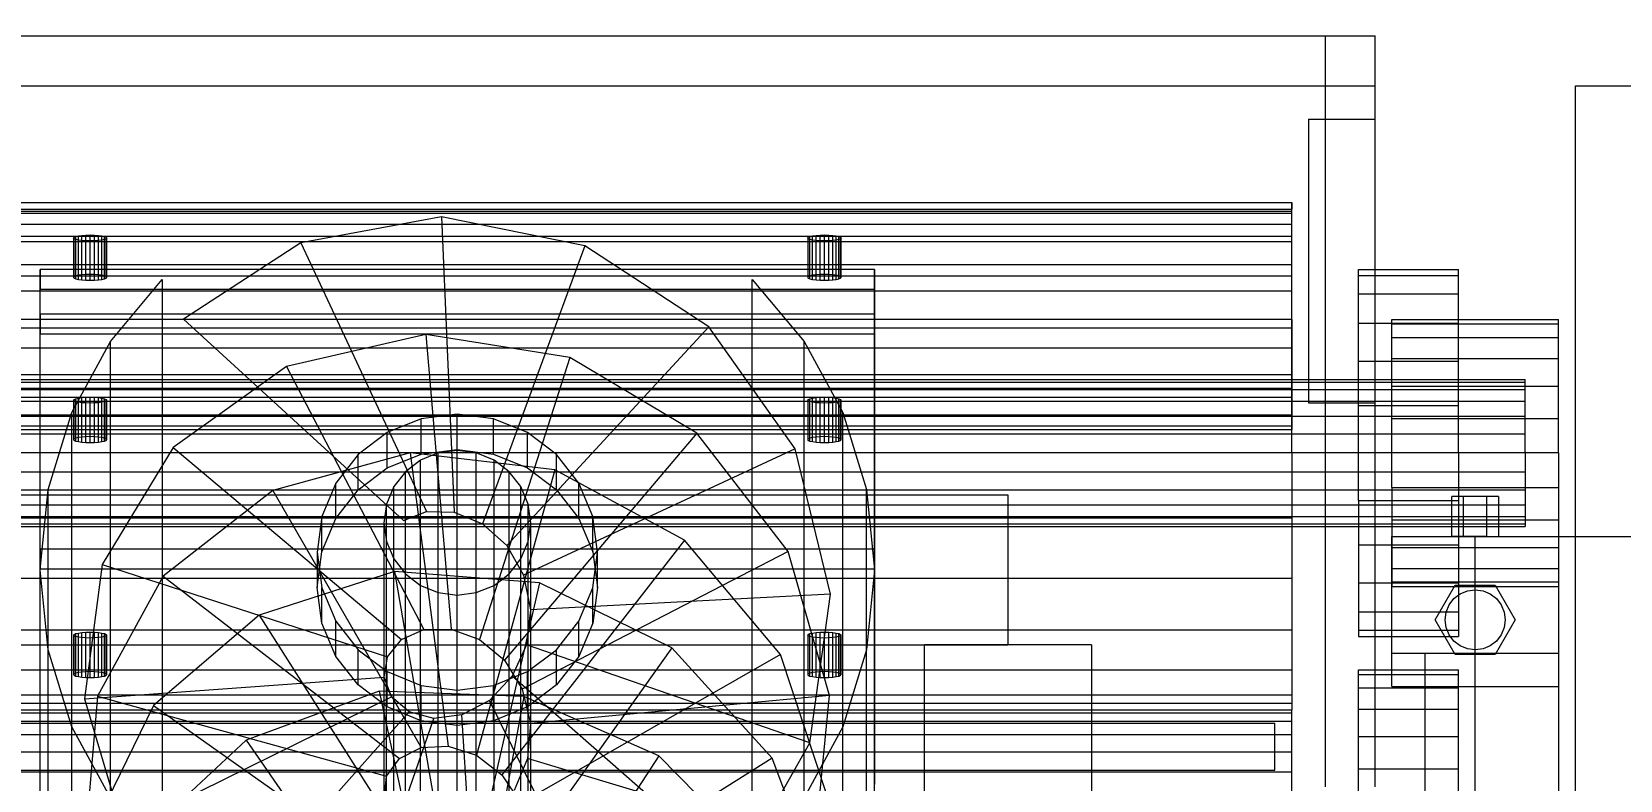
# Model space of a CAD drawing. Header units: millimetres. Extents: x -1970 to 34302, y -65268 to 6837.
# Drawn here: x 12292 to 12768, y 2676.9 to 2901.2 of the extents above; entities that cross this region are included whole.
import ezdxf

# ---------------------------------------------------------------- set-up
doc = ezdxf.new("R2010")
doc.units = ezdxf.units.MM
for name, color, linetype, lineweight in [('COTAS_P', 1, 'Continuous', 0), ('lateral_dos-mix', 7, 'Continuous', 0), ('lateral_dosificador', 7, 'Continuous', 0)]:
    doc.layers.add(name, color=color, linetype=linetype, lineweight=lineweight)
doc.dimstyles.new('R19_100', dxfattribs={"dimtxt": 250, "dimasz": 150, "dimexe": 150, "dimexo": 80, "dimgap": 100, "dimtad": 1, "dimtih": 1, "dimtoh": 1, "dimdsep": 46, "dimcen": 0.09, "dimadec": 0, "dimazin": 0, "dimtfac": 1, "dimtdec": 4, "dimtofl": 0, "dimtmove": 0, "dimatfit": 3, "dimfxl": 1, "dimtolj": 1, "dimtzin": 0, "dimarcsym": 0})

# ---------------------------------------------------------------- blocks, each defined once
blk = doc.blocks.new('*D15')
at = {"layer": 'COTAS_P', "color": 0, "lineweight": -2, "transparency": 16777216}
for p, q in [((11649.53, 4600), (12419.53, 4600)), ((12269.53, 2150), (12269.53, 4450)), ((11649.53, 2000), (12419.53, 2000))]:
    blk.add_line(p, q, dxfattribs=at)
at = {"layer": 'COTAS_P', "color": 0, "transparency": 16777216}
for points in [[(12244.53, 4450), (12294.53, 4450), (12269.53, 4600)], [(12244.53, 2150), (12294.53, 2150), (12269.53, 2000)]]:
    blk.add_solid(points, dxfattribs=at)
at = {"layer": 'Defpoints', "color": 0, "transparency": 16777216}
for p in [(11569.53, 4600), (12269.53, 4600), (11569.53, 2000)]:
    blk.add_point(p, dxfattribs=at)

msp = doc.modelspace()

# ---------------------------------------------------------------- linework, layer by layer
at = {"layer": 'lateral_dos-mix'}
for p, q in [((12414.844, 2845.785), (12372.646, 2837.942)), ((12457.746, 2837.079), (12414.844, 2845.785)), ((12414.844, 2845.785), (12418.608, 2757.267)), ((12304.529, 2839.423), (12304.699, 2839.651)), ((12304.699, 2839.196), (12304.529, 2839.423)), ((12304.529, 2839.423), (12304.529, 2827.611)), ((12304.699, 2839.651), (12305.198, 2839.863)), ((12304.699, 2827.839), (12304.699, 2839.651)), ((12305.198, 2838.983), (12304.699, 2839.196)), ((12304.699, 2827.383), (12304.699, 2839.196)), ((12305.198, 2839.863), (12305.993, 2840.046)), ((12305.198, 2828.051), (12305.198, 2839.863)), ((12305.993, 2838.801), (12305.198, 2838.983)), ((12305.198, 2827.171), (12305.198, 2838.983)), ((12305.993, 2840.046), (12307.029, 2840.186)), ((12305.993, 2828.233), (12305.993, 2840.046)), ((12307.029, 2838.661), (12305.993, 2838.801)), ((12305.993, 2826.989), (12305.993, 2838.801)), ((12307.029, 2840.186), (12308.234, 2840.273)), ((12307.029, 2828.373), (12307.029, 2840.186)), ((12308.234, 2838.573), (12307.029, 2838.661)), ((12307.029, 2826.849), (12307.029, 2838.661)), ((12308.234, 2840.273), (12309.529, 2840.303)), ((12308.234, 2828.461), (12308.234, 2840.273)), ((12309.529, 2838.543), (12308.234, 2838.573)), ((12308.234, 2826.761), (12308.234, 2838.573)), ((12309.529, 2840.303), (12310.823, 2840.273)), ((12309.529, 2828.491), (12309.529, 2840.303)), ((12310.823, 2838.573), (12309.529, 2838.543)), ((12309.529, 2826.731), (12309.529, 2838.543)), ((12310.823, 2840.273), (12312.029, 2840.186)), ((12310.823, 2828.461), (12310.823, 2840.273)), ((12312.029, 2838.661), (12310.823, 2838.573)), ((12310.823, 2826.761), (12310.823, 2838.573)), ((12312.029, 2840.186), (12313.064, 2840.046)), ((12312.029, 2828.373), (12312.029, 2840.186)), ((12313.064, 2838.801), (12312.029, 2838.661)), ((12312.029, 2826.849), (12312.029, 2838.661)), ((12313.064, 2840.046), (12313.859, 2839.863)), ((12313.064, 2828.233), (12313.064, 2840.046)), ((12313.859, 2838.983), (12313.064, 2838.801)), ((12313.064, 2826.989), (12313.064, 2838.801)), ((12313.859, 2839.863), (12314.358, 2839.651)), ((12313.859, 2828.051), (12313.859, 2839.863)), ((12314.358, 2839.196), (12313.859, 2838.983)), ((12313.859, 2827.171), (12313.859, 2838.983)), ((12314.358, 2839.651), (12314.529, 2839.423)), ((12314.358, 2827.839), (12314.358, 2839.651)), ((12314.529, 2839.423), (12314.358, 2839.196)), ((12314.358, 2827.383), (12314.358, 2839.196)), ((12314.529, 2827.611), (12314.529, 2839.423)), ((12372.646, 2837.942), (12337.491, 2815.058)), ((12372.646, 2837.942), (12410.319, 2757.483)), ((12457.746, 2837.079), (12427.036, 2753.801)), ((12494.907, 2812.804), (12457.746, 2837.079)), ((12524.529, 2839.423), (12524.699, 2839.651)), ((12524.699, 2839.196), (12524.529, 2839.423)), ((12524.529, 2839.423), (12524.529, 2827.611)), ((12524.699, 2839.651), (12525.198, 2839.863)), ((12524.699, 2827.839), (12524.699, 2839.651)), ((12525.198, 2838.983), (12524.699, 2839.196)), ((12524.699, 2827.383), (12524.699, 2839.196)), ((12525.198, 2839.863), (12525.993, 2840.046)), ((12525.198, 2828.051), (12525.198, 2839.863)), ((12525.993, 2838.801), (12525.198, 2838.983)), ((12525.198, 2827.171), (12525.198, 2838.983)), ((12525.993, 2840.046), (12527.029, 2840.186)), ((12525.993, 2828.233), (12525.993, 2840.046)), ((12527.029, 2838.661), (12525.993, 2838.801)), ((12525.993, 2826.989), (12525.993, 2838.801)), ((12527.029, 2840.186), (12528.234, 2840.273)), ((12527.029, 2828.373), (12527.029, 2840.186)), ((12528.234, 2838.573), (12527.029, 2838.661)), ((12527.029, 2826.849), (12527.029, 2838.661)), ((12528.234, 2840.273), (12529.529, 2840.303)), ((12528.234, 2828.461), (12528.234, 2840.273)), ((12529.529, 2838.543), (12528.234, 2838.573)), ((12528.234, 2826.761), (12528.234, 2838.573)), ((12529.529, 2840.303), (12530.823, 2840.273)), ((12529.529, 2828.491), (12529.529, 2840.303)), ((12530.823, 2838.573), (12529.529, 2838.543)), ((12529.529, 2826.731), (12529.529, 2838.543)), ((12530.823, 2840.273), (12532.029, 2840.186)), ((12530.823, 2828.461), (12530.823, 2840.273)), ((12532.029, 2838.661), (12530.823, 2838.573)), ((12530.823, 2826.761), (12530.823, 2838.573)), ((12532.029, 2840.186), (12533.064, 2840.046)), ((12532.029, 2828.373), (12532.029, 2840.186)), ((12533.064, 2838.801), (12532.029, 2838.661)), ((12532.029, 2826.849), (12532.029, 2838.661)), ((12533.064, 2840.046), (12533.859, 2839.863)), ((12533.064, 2828.233), (12533.064, 2840.046)), ((12533.859, 2838.983), (12533.064, 2838.801)), ((12533.064, 2826.989), (12533.064, 2838.801)), ((12533.859, 2839.863), (12534.358, 2839.651)), ((12533.859, 2828.051), (12533.859, 2839.863)), ((12534.358, 2839.196), (12533.859, 2838.983)), ((12533.859, 2827.171), (12533.859, 2838.983)), ((12534.358, 2839.651), (12534.529, 2839.423)), ((12534.358, 2827.839), (12534.358, 2839.651)), ((12534.529, 2839.423), (12534.358, 2839.196)), ((12534.358, 2827.383), (12534.358, 2839.196)), ((12534.529, 2827.611), (12534.529, 2839.423)), ((12544.529, 2829.962), (12294.529, 2829.962)), ((12294.529, 2829.962), (12294.529, 2824.055)), ((12294.529, 2816.557), (12294.529, 2829.962)), ((12304.699, 2827.839), (12304.529, 2827.611)), ((12304.529, 2827.611), (12304.699, 2827.383)), ((12305.198, 2828.051), (12304.699, 2827.839)), ((12304.699, 2827.383), (12305.198, 2827.171)), ((12305.993, 2828.233), (12305.198, 2828.051)), ((12305.198, 2827.171), (12305.993, 2826.989)), ((12307.029, 2828.373), (12305.993, 2828.233)), ((12308.234, 2828.461), (12307.029, 2828.373)), ((12309.529, 2828.491), (12308.234, 2828.461)), ((12310.823, 2828.461), (12309.529, 2828.491)), ((12312.029, 2828.373), (12310.823, 2828.461)), ((12313.064, 2828.233), (12312.029, 2828.373)), ((12313.859, 2828.051), (12313.064, 2828.233)), ((12313.064, 2826.989), (12313.859, 2827.171)), ((12314.358, 2827.839), (12313.859, 2828.051)), ((12313.859, 2827.171), (12314.358, 2827.383)), ((12314.529, 2827.611), (12314.358, 2827.839)), ((12314.358, 2827.383), (12314.529, 2827.611)), ((12524.699, 2827.839), (12524.529, 2827.611)), ((12524.529, 2827.611), (12524.699, 2827.383)), ((12525.198, 2828.051), (12524.699, 2827.839)), ((12524.699, 2827.383), (12525.198, 2827.171)), ((12525.993, 2828.233), (12525.198, 2828.051)), ((12525.198, 2827.171), (12525.993, 2826.989)), ((12527.029, 2828.373), (12525.993, 2828.233)), ((12528.234, 2828.461), (12527.029, 2828.373)), ((12529.529, 2828.491), (12528.234, 2828.461)), ((12530.823, 2828.461), (12529.529, 2828.491)), ((12532.029, 2828.373), (12530.823, 2828.461)), ((12533.064, 2828.233), (12532.029, 2828.373)), ((12533.859, 2828.051), (12533.064, 2828.233)), ((12533.064, 2826.989), (12533.859, 2827.171)), ((12534.358, 2827.839), (12533.859, 2828.051)), ((12533.859, 2827.171), (12534.358, 2827.383)), ((12534.529, 2827.611), (12534.358, 2827.839)), ((12534.358, 2827.383), (12534.529, 2827.611)), ((12544.529, 2824.055), (12544.529, 2829.962)), ((12544.529, 2829.962), (12544.529, 2816.557)), ((12294.529, 2824.055), (12544.529, 2824.055)), ((12294.529, 2810.651), (12294.529, 2824.055)), ((12305.993, 2826.989), (12307.029, 2826.849)), ((12307.029, 2826.849), (12308.234, 2826.761)), ((12308.234, 2826.761), (12309.529, 2826.731)), ((12309.529, 2826.731), (12310.823, 2826.761)), ((12310.823, 2826.761), (12312.029, 2826.849)), ((12312.029, 2826.849), (12313.064, 2826.989)), ((12315.595, 2808.362), (12331.14, 2827.009)), ((12331.14, 2827.009), (12331.14, 2532.009)), ((12507.917, 2532.009), (12507.917, 2827.009)), ((12507.917, 2827.009), (12523.462, 2808.362)), ((12525.993, 2826.989), (12527.029, 2826.849)), ((12527.029, 2826.849), (12528.234, 2826.761)), ((12528.234, 2826.761), (12529.529, 2826.731)), ((12529.529, 2826.731), (12530.823, 2826.761)), ((12530.823, 2826.761), (12532.029, 2826.849)), ((12532.029, 2826.849), (12533.064, 2826.989)), ((12544.529, 2810.651), (12544.529, 2824.055)), ((12544.529, 2816.557), (12294.529, 2816.557)), ((12294.529, 2816.557), (12294.529, 2810.651)), ((12294.529, 2746.158), (12294.529, 2816.557)), ((12337.491, 2815.058), (12403.414, 2754.744)), ((12544.529, 2810.651), (12544.529, 2816.557)), ((12544.529, 2816.557), (12544.529, 2746.158)), ((12294.529, 2810.651), (12544.529, 2810.651)), ((12294.529, 2740.252), (12294.529, 2810.651)), ((12304.044, 2787.089), (12315.595, 2808.362)), ((12315.595, 2513.362), (12315.595, 2808.362)), ((12410.126, 2810.529), (12368.396, 2800.943)), ((12453.27, 2803.611), (12410.126, 2810.529)), ((12410.126, 2810.529), (12417.682, 2722.247)), ((12494.907, 2812.804), (12434.335, 2747.277)), ((12520.744, 2776.279), (12494.907, 2812.804)), ((12523.462, 2513.362), (12523.462, 2808.362)), ((12523.462, 2808.362), (12535.014, 2787.089)), ((12544.529, 2740.252), (12544.529, 2810.651)), ((12453.27, 2803.611), (12426.156, 2719.132)), ((12491.344, 2780.9), (12453.27, 2803.611)), ((12368.396, 2800.943), (12334.346, 2776.621)), ((12368.396, 2800.943), (12409.485, 2722.12)), ((12304.529, 2790.819), (12304.699, 2791.047)), ((12304.699, 2790.592), (12304.529, 2790.819)), ((12304.529, 2790.819), (12304.529, 2779.007)), ((12304.699, 2791.047), (12305.198, 2791.259)), ((12304.699, 2779.234), (12304.699, 2791.047)), ((12305.198, 2790.379), (12304.699, 2790.592)), ((12304.699, 2778.779), (12304.699, 2790.592)), ((12305.198, 2791.259), (12305.993, 2791.442)), ((12305.198, 2779.447), (12305.198, 2791.259)), ((12305.993, 2790.197), (12305.198, 2790.379)), ((12305.198, 2778.567), (12305.198, 2790.379)), ((12305.993, 2791.442), (12307.029, 2791.582)), ((12305.993, 2779.629), (12305.993, 2791.442)), ((12307.029, 2790.057), (12305.993, 2790.197)), ((12305.993, 2778.384), (12305.993, 2790.197)), ((12307.029, 2791.582), (12308.234, 2791.669)), ((12307.029, 2779.769), (12307.029, 2791.582)), ((12308.234, 2789.969), (12307.029, 2790.057)), ((12307.029, 2778.245), (12307.029, 2790.057)), ((12308.234, 2791.669), (12309.529, 2791.699)), ((12308.234, 2779.857), (12308.234, 2791.669)), ((12309.529, 2789.939), (12308.234, 2789.969)), ((12308.234, 2778.157), (12308.234, 2789.969)), ((12309.529, 2791.699), (12310.823, 2791.669)), ((12309.529, 2779.887), (12309.529, 2791.699)), ((12310.823, 2789.969), (12309.529, 2789.939)), ((12309.529, 2778.127), (12309.529, 2789.939)), ((12310.823, 2791.669), (12312.029, 2791.582)), ((12310.823, 2779.857), (12310.823, 2791.669)), ((12312.029, 2790.057), (12310.823, 2789.969)), ((12310.823, 2778.157), (12310.823, 2789.969)), ((12312.029, 2791.582), (12313.064, 2791.442)), ((12312.029, 2779.769), (12312.029, 2791.582)), ((12313.064, 2790.197), (12312.029, 2790.057)), ((12312.029, 2778.245), (12312.029, 2790.057)), ((12313.064, 2791.442), (12313.859, 2791.259)), ((12313.064, 2779.629), (12313.064, 2791.442)), ((12313.859, 2790.379), (12313.064, 2790.197)), ((12313.064, 2778.384), (12313.064, 2790.197)), ((12313.859, 2791.259), (12314.358, 2791.047)), ((12313.859, 2779.447), (12313.859, 2791.259)), ((12314.358, 2790.592), (12313.859, 2790.379)), ((12313.859, 2778.567), (12313.859, 2790.379)), ((12314.358, 2791.047), (12314.529, 2790.819)), ((12314.358, 2779.234), (12314.358, 2791.047)), ((12314.529, 2790.819), (12314.358, 2790.592)), ((12314.358, 2778.779), (12314.358, 2790.592)), ((12314.529, 2779.007), (12314.529, 2790.819)), ((12524.529, 2790.819), (12524.699, 2791.047)), ((12524.699, 2790.592), (12524.529, 2790.819)), ((12524.529, 2790.819), (12524.529, 2779.007)), ((12524.699, 2791.047), (12525.198, 2791.259)), ((12524.699, 2779.234), (12524.699, 2791.047)), ((12525.198, 2790.379), (12524.699, 2790.592)), ((12524.699, 2778.779), (12524.699, 2790.592)), ((12525.198, 2791.259), (12525.993, 2791.442)), ((12525.198, 2779.447), (12525.198, 2791.259)), ((12525.993, 2790.197), (12525.198, 2790.379)), ((12525.198, 2778.567), (12525.198, 2790.379)), ((12525.993, 2791.442), (12527.029, 2791.582)), ((12525.993, 2779.629), (12525.993, 2791.442)), ((12527.029, 2790.057), (12525.993, 2790.197)), ((12525.993, 2778.384), (12525.993, 2790.197)), ((12527.029, 2791.582), (12528.234, 2791.669)), ((12527.029, 2779.769), (12527.029, 2791.582)), ((12528.234, 2789.969), (12527.029, 2790.057)), ((12527.029, 2778.245), (12527.029, 2790.057)), ((12528.234, 2791.669), (12529.529, 2791.699)), ((12528.234, 2779.857), (12528.234, 2791.669)), ((12529.529, 2789.939), (12528.234, 2789.969)), ((12528.234, 2778.157), (12528.234, 2789.969)), ((12529.529, 2791.699), (12530.823, 2791.669)), ((12529.529, 2779.887), (12529.529, 2791.699)), ((12530.823, 2789.969), (12529.529, 2789.939)), ((12529.529, 2778.127), (12529.529, 2789.939)), ((12530.823, 2791.669), (12532.029, 2791.582)), ((12530.823, 2779.857), (12530.823, 2791.669)), ((12532.029, 2790.057), (12530.823, 2789.969)), ((12530.823, 2778.157), (12530.823, 2789.969)), ((12532.029, 2791.582), (12533.064, 2791.442)), ((12532.029, 2779.769), (12532.029, 2791.582)), ((12533.064, 2790.197), (12532.029, 2790.057)), ((12532.029, 2778.245), (12532.029, 2790.057)), ((12533.064, 2791.442), (12533.859, 2791.259)), ((12533.064, 2779.629), (12533.064, 2791.442)), ((12533.859, 2790.379), (12533.064, 2790.197)), ((12533.064, 2778.384), (12533.064, 2790.197)), ((12533.859, 2791.259), (12534.358, 2791.047)), ((12533.859, 2779.447), (12533.859, 2791.259)), ((12534.358, 2790.592), (12533.859, 2790.379)), ((12533.859, 2778.567), (12533.859, 2790.379)), ((12534.358, 2791.047), (12534.529, 2790.819)), ((12534.358, 2779.234), (12534.358, 2791.047)), ((12534.529, 2790.819), (12534.358, 2790.592)), ((12534.358, 2778.779), (12534.358, 2790.592)), ((12534.529, 2779.007), (12534.529, 2790.819)), ((12296.93, 2764.006), (12304.044, 2787.089)), ((12304.044, 2492.089), (12304.044, 2787.089)), ((12408.658, 2785.216), (12398.529, 2781.085)), ((12419.529, 2786.624), (12408.658, 2785.216)), ((12408.658, 2774.656), (12408.658, 2785.216)), ((12430.399, 2785.216), (12419.529, 2786.624)), ((12419.529, 2776.064), (12419.529, 2786.624)), ((12440.529, 2781.085), (12430.399, 2785.216)), ((12430.399, 2774.656), (12430.399, 2785.216)), ((12535.014, 2492.089), (12535.014, 2787.089)), ((12535.014, 2787.089), (12542.127, 2764.006)), ((12305.993, 2779.629), (12305.198, 2779.447)), ((12307.029, 2779.769), (12305.993, 2779.629)), ((12308.234, 2779.857), (12307.029, 2779.769)), ((12309.529, 2779.887), (12308.234, 2779.857)), ((12310.823, 2779.857), (12309.529, 2779.887)), ((12312.029, 2779.769), (12310.823, 2779.857)), ((12313.064, 2779.629), (12312.029, 2779.769)), ((12313.859, 2779.447), (12313.064, 2779.629)), ((12398.529, 2781.085), (12389.83, 2774.515)), ((12398.529, 2770.525), (12398.529, 2781.085)), ((12491.344, 2780.9), (12433.635, 2712.915)), ((12449.227, 2774.515), (12440.529, 2781.085)), ((12440.529, 2770.525), (12440.529, 2781.085)), ((12518.63, 2745.478), (12491.344, 2780.9)), ((12525.993, 2779.629), (12525.198, 2779.447)), ((12527.029, 2779.769), (12525.993, 2779.629)), ((12528.234, 2779.857), (12527.029, 2779.769)), ((12529.529, 2779.887), (12528.234, 2779.857)), ((12530.823, 2779.857), (12529.529, 2779.887)), ((12532.029, 2779.769), (12530.823, 2779.857)), ((12533.064, 2779.629), (12532.029, 2779.769)), ((12533.859, 2779.447), (12533.064, 2779.629)), ((12304.699, 2779.234), (12304.529, 2779.007)), ((12304.529, 2779.007), (12304.699, 2778.779)), ((12305.198, 2779.447), (12304.699, 2779.234)), ((12304.699, 2778.779), (12305.198, 2778.567)), ((12305.198, 2778.567), (12305.993, 2778.384)), ((12305.993, 2778.384), (12307.029, 2778.245)), ((12307.029, 2778.245), (12308.234, 2778.157)), ((12308.234, 2778.157), (12309.529, 2778.127)), ((12309.529, 2778.127), (12310.823, 2778.157)), ((12310.823, 2778.157), (12312.029, 2778.245)), ((12312.029, 2778.245), (12313.064, 2778.384)), ((12313.064, 2778.384), (12313.859, 2778.567)), ((12334.346, 2776.621), (12313.094, 2741.544)), ((12314.358, 2779.234), (12313.859, 2779.447)), ((12313.859, 2778.567), (12314.358, 2778.779)), ((12314.529, 2779.007), (12314.358, 2779.234)), ((12314.358, 2778.779), (12314.529, 2779.007)), ((12334.346, 2776.621), (12402.796, 2719.098)), ((12405.426, 2775.078), (12364.236, 2763.769)), ((12448.733, 2769.956), (12405.426, 2775.078)), ((12405.426, 2775.078), (12416.758, 2687.188)), ((12413.835, 2774.998), (12408.529, 2772.835)), ((12408.658, 2774.656), (12419.529, 2776.064)), ((12419.529, 2775.736), (12413.835, 2774.998)), ((12413.835, 2457.119), (12413.835, 2774.998)), ((12419.529, 2776.064), (12430.399, 2774.656)), ((12425.223, 2774.998), (12419.529, 2775.736)), ((12419.529, 2457.857), (12419.529, 2775.736)), ((12430.529, 2772.835), (12425.223, 2774.998)), ((12425.223, 2457.119), (12425.223, 2774.998)), ((12520.744, 2776.279), (12439.41, 2738.346)), ((12531.375, 2732.662), (12520.744, 2776.279)), ((12524.699, 2779.234), (12524.529, 2779.007)), ((12524.529, 2779.007), (12524.699, 2778.779)), ((12525.198, 2779.447), (12524.699, 2779.234)), ((12524.699, 2778.779), (12525.198, 2778.567)), ((12525.198, 2778.567), (12525.993, 2778.384)), ((12525.993, 2778.384), (12527.029, 2778.245)), ((12527.029, 2778.245), (12528.234, 2778.157)), ((12528.234, 2778.157), (12529.529, 2778.127)), ((12529.529, 2778.127), (12530.823, 2778.157)), ((12530.823, 2778.157), (12532.029, 2778.245)), ((12532.029, 2778.245), (12533.064, 2778.384)), ((12533.064, 2778.384), (12533.859, 2778.567)), ((12534.358, 2779.234), (12533.859, 2779.447)), ((12533.859, 2778.567), (12534.358, 2778.779)), ((12534.529, 2779.007), (12534.358, 2779.234)), ((12534.358, 2778.779), (12534.529, 2779.007)), ((12389.83, 2774.515), (12383.155, 2765.952)), ((12389.83, 2763.955), (12389.83, 2774.515)), ((12389.83, 2763.955), (12398.529, 2770.525)), ((12398.529, 2770.525), (12408.658, 2774.656)), ((12408.529, 2772.835), (12403.972, 2769.393)), ((12408.529, 2454.955), (12408.529, 2772.835)), ((12430.399, 2774.656), (12440.529, 2770.525)), ((12435.085, 2769.393), (12430.529, 2772.835)), ((12430.529, 2454.955), (12430.529, 2772.835)), ((12440.529, 2770.525), (12449.227, 2763.955)), ((12455.902, 2765.952), (12449.227, 2774.515)), ((12449.227, 2763.955), (12449.227, 2774.515)), ((12383.155, 2765.952), (12378.96, 2755.981)), ((12383.155, 2755.392), (12383.155, 2765.952)), ((12403.972, 2769.393), (12400.476, 2764.908)), ((12403.972, 2451.514), (12403.972, 2769.393)), ((12448.733, 2769.956), (12425.265, 2684.426)), ((12438.581, 2764.908), (12435.085, 2769.393)), ((12435.085, 2451.514), (12435.085, 2769.393)), ((12487.654, 2748.844), (12448.733, 2769.956)), ((12460.097, 2755.981), (12455.902, 2765.952)), ((12455.902, 2755.392), (12455.902, 2765.952)), ((12254.529, 2762.5), (12584.529, 2762.5)), ((12294.529, 2740), (12296.93, 2764.006)), ((12296.93, 2469.006), (12296.93, 2764.006)), ((12364.236, 2763.769), (12331.354, 2738.056)), ((12364.236, 2763.769), (12408.668, 2686.722)), ((12383.155, 2755.392), (12389.83, 2763.955)), ((12400.476, 2764.908), (12398.278, 2759.685)), ((12400.476, 2447.028), (12400.476, 2764.908)), ((12440.779, 2759.685), (12438.581, 2764.908)), ((12438.581, 2447.028), (12438.581, 2764.908)), ((12449.227, 2763.955), (12455.902, 2755.392)), ((12542.127, 2469.006), (12542.127, 2764.006)), ((12542.127, 2764.006), (12544.529, 2740)), ((12584.529, 2762.5), (12584.529, 2717.5)), ((12378.96, 2755.981), (12377.529, 2745.28)), ((12378.96, 2745.421), (12378.96, 2755.981)), ((12398.278, 2759.685), (12397.529, 2754.08)), ((12398.278, 2441.805), (12398.278, 2759.685)), ((12403.414, 2754.744), (12410.319, 2757.483)), ((12410.319, 2757.483), (12418.608, 2757.267)), ((12418.608, 2757.267), (12427.036, 2753.801)), ((12441.529, 2754.08), (12440.779, 2759.685)), ((12440.779, 2441.805), (12440.779, 2759.685)), ((12461.529, 2745.28), (12460.097, 2755.981)), ((12460.097, 2745.421), (12460.097, 2755.981)), ((12378.96, 2745.421), (12383.155, 2755.392)), ((12397.529, 2754.08), (12398.278, 2748.475)), ((12397.529, 2754.08), (12397.529, 2436.2)), ((12427.036, 2753.801), (12434.335, 2747.277)), ((12440.779, 2748.475), (12441.529, 2754.08)), ((12441.529, 2436.2), (12441.529, 2754.08)), ((12455.902, 2755.392), (12460.097, 2745.421)), ((12398.278, 2748.475), (12400.476, 2743.251)), ((12398.278, 2430.595), (12398.278, 2748.475)), ((12487.654, 2748.844), (12432.91, 2678.523)), ((12434.335, 2747.277), (12439.41, 2738.346)), ((12438.581, 2743.251), (12440.779, 2748.475)), ((12440.779, 2430.595), (12440.779, 2748.475)), ((12516.34, 2714.586), (12487.654, 2748.844)), ((12544.529, 2746.158), (12294.529, 2746.158)), ((12294.529, 2746.158), (12294.529, 2740.252)), ((12294.529, 2675.76), (12294.529, 2746.158)), ((12313.094, 2741.544), (12307.831, 2701.312)), ((12313.094, 2741.544), (12398.622, 2713.964)), ((12377.529, 2734.72), (12378.96, 2745.421)), ((12377.529, 2745.28), (12378.96, 2734.579)), ((12377.529, 2745.28), (12377.529, 2734.72)), ((12400.476, 2743.251), (12403.972, 2738.766)), ((12400.476, 2425.372), (12400.476, 2743.251)), ((12435.085, 2738.766), (12438.581, 2743.251)), ((12438.581, 2425.372), (12438.581, 2743.251)), ((12518.63, 2745.478), (12438.995, 2704.201)), ((12460.097, 2745.421), (12461.529, 2734.72)), ((12460.097, 2734.579), (12461.529, 2745.28)), ((12461.529, 2734.72), (12461.529, 2745.28)), ((12531.028, 2702.34), (12518.63, 2745.478)), ((12544.529, 2740.252), (12544.529, 2746.158)), ((12544.529, 2746.158), (12544.529, 2675.76)), ((12294.529, 2740.252), (12544.529, 2740.252)), ((12294.529, 2669.853), (12294.529, 2740.252)), ((12294.529, 2445), (12294.529, 2740)), ((12296.93, 2715.994), (12294.529, 2740)), ((12331.354, 2738.056), (12311.717, 2702.13)), ((12331.354, 2738.056), (12402.209, 2683.428)), ((12400.75, 2739.432), (12360.176, 2726.424)), ((12444.145, 2736.111), (12400.75, 2739.432)), ((12400.75, 2739.432), (12415.84, 2652.091)), ((12403.972, 2738.766), (12408.529, 2735.325)), ((12403.972, 2420.887), (12403.972, 2738.766)), ((12430.529, 2735.325), (12435.085, 2738.766)), ((12435.085, 2420.887), (12435.085, 2738.766)), ((12439.41, 2738.346), (12441.498, 2728.023)), ((12544.529, 2740), (12542.127, 2715.994)), ((12544.529, 2669.853), (12544.529, 2740.252)), ((12544.529, 2445), (12544.529, 2740)), ((12378.96, 2724.019), (12377.529, 2734.72)), ((12378.96, 2734.579), (12383.155, 2724.608)), ((12378.96, 2724.019), (12378.96, 2734.579)), ((12408.529, 2735.325), (12413.835, 2733.161)), ((12408.529, 2417.445), (12408.529, 2735.325)), ((12413.835, 2733.161), (12419.529, 2732.423)), ((12413.835, 2415.281), (12413.835, 2733.161)), ((12419.529, 2732.423), (12425.223, 2733.161)), ((12419.529, 2414.544), (12419.529, 2732.423)), ((12444.145, 2736.111), (12424.364, 2649.683)), ((12425.223, 2733.161), (12430.529, 2735.325)), ((12425.223, 2415.281), (12425.223, 2733.161)), ((12430.529, 2417.445), (12430.529, 2735.325)), ((12531.375, 2732.662), (12441.498, 2728.023)), ((12483.842, 2716.633), (12444.145, 2736.111)), ((12455.902, 2724.608), (12460.097, 2734.579)), ((12461.529, 2734.72), (12460.097, 2724.019)), ((12460.097, 2724.019), (12460.097, 2734.579)), ((12525.204, 2688.178), (12531.375, 2732.662)), ((12441.498, 2728.023), (12440.286, 2717.529)), ((12360.176, 2726.424), (12328.518, 2699.369)), ((12360.176, 2726.424), (12407.87, 2651.292)), ((12383.155, 2714.048), (12378.96, 2724.019)), ((12383.155, 2724.608), (12389.83, 2716.045)), ((12383.155, 2714.048), (12383.155, 2724.608)), ((12449.227, 2716.045), (12455.902, 2724.608)), ((12455.902, 2714.048), (12455.902, 2724.608)), ((12460.097, 2724.019), (12455.902, 2714.048)), ((12304.529, 2720.421), (12304.699, 2720.648)), ((12304.699, 2720.193), (12304.529, 2720.421)), ((12304.529, 2720.421), (12304.529, 2708.608)), ((12304.699, 2720.648), (12305.198, 2720.861)), ((12304.699, 2708.836), (12304.699, 2720.648)), ((12305.198, 2719.981), (12304.699, 2720.193)), ((12304.699, 2708.38), (12304.699, 2720.193)), ((12305.198, 2720.861), (12305.993, 2721.043)), ((12305.198, 2709.048), (12305.198, 2720.861)), ((12305.993, 2719.798), (12305.198, 2719.981)), ((12305.198, 2708.168), (12305.198, 2719.981)), ((12305.993, 2721.043), (12307.029, 2721.183)), ((12305.993, 2709.23), (12305.993, 2721.043)), ((12307.029, 2719.658), (12305.993, 2719.798)), ((12305.993, 2707.986), (12305.993, 2719.798)), ((12307.029, 2721.183), (12308.234, 2721.271)), ((12307.029, 2709.37), (12307.029, 2721.183)), ((12308.234, 2719.571), (12307.029, 2719.658)), ((12307.029, 2707.846), (12307.029, 2719.658)), ((12308.234, 2721.271), (12309.529, 2721.301)), ((12308.234, 2709.458), (12308.234, 2721.271)), ((12309.529, 2719.541), (12308.234, 2719.571)), ((12308.234, 2707.758), (12308.234, 2719.571)), ((12309.529, 2721.301), (12310.823, 2721.271)), ((12309.529, 2709.488), (12309.529, 2721.301)), ((12310.823, 2719.571), (12309.529, 2719.541)), ((12309.529, 2707.728), (12309.529, 2719.541)), ((12310.823, 2721.271), (12312.029, 2721.183)), ((12310.823, 2709.458), (12310.823, 2721.271)), ((12312.029, 2719.658), (12310.823, 2719.571)), ((12310.823, 2707.758), (12310.823, 2719.571)), ((12312.029, 2721.183), (12313.064, 2721.043)), ((12312.029, 2709.37), (12312.029, 2721.183)), ((12313.064, 2719.798), (12312.029, 2719.658)), ((12312.029, 2707.846), (12312.029, 2719.658)), ((12313.064, 2721.043), (12313.859, 2720.861)), ((12313.064, 2709.23), (12313.064, 2721.043)), ((12313.859, 2719.981), (12313.064, 2719.798)), ((12313.064, 2707.986), (12313.064, 2719.798)), ((12313.859, 2720.861), (12314.358, 2720.648)), ((12313.859, 2709.048), (12313.859, 2720.861)), ((12314.358, 2720.193), (12313.859, 2719.981)), ((12313.859, 2708.168), (12313.859, 2719.981)), ((12314.358, 2720.648), (12314.529, 2720.421)), ((12314.358, 2708.836), (12314.358, 2720.648)), ((12314.529, 2720.421), (12314.358, 2720.193)), ((12314.358, 2708.38), (12314.358, 2720.193)), ((12314.529, 2708.608), (12314.529, 2720.421)), ((12398.622, 2713.964), (12402.796, 2719.098)), ((12402.796, 2719.098), (12409.485, 2722.12)), ((12409.485, 2722.12), (12417.682, 2722.247)), ((12417.682, 2722.247), (12426.156, 2719.132)), ((12426.156, 2719.132), (12433.635, 2712.915)), ((12524.529, 2720.421), (12524.699, 2720.648)), ((12524.699, 2720.193), (12524.529, 2720.421)), ((12524.529, 2720.421), (12524.529, 2708.608)), ((12524.699, 2720.648), (12525.198, 2720.861)), ((12524.699, 2708.836), (12524.699, 2720.648)), ((12525.198, 2719.981), (12524.699, 2720.193)), ((12524.699, 2708.38), (12524.699, 2720.193)), ((12525.198, 2720.861), (12525.993, 2721.043)), ((12525.198, 2709.048), (12525.198, 2720.861)), ((12525.993, 2719.798), (12525.198, 2719.981)), ((12525.198, 2708.168), (12525.198, 2719.981)), ((12525.993, 2721.043), (12527.029, 2721.183)), ((12525.993, 2709.23), (12525.993, 2721.043)), ((12527.029, 2719.658), (12525.993, 2719.798)), ((12525.993, 2707.986), (12525.993, 2719.798)), ((12527.029, 2721.183), (12528.234, 2721.271)), ((12527.029, 2709.37), (12527.029, 2721.183)), ((12528.234, 2719.571), (12527.029, 2719.658)), ((12527.029, 2707.846), (12527.029, 2719.658)), ((12528.234, 2721.271), (12529.529, 2721.301)), ((12528.234, 2709.458), (12528.234, 2721.271)), ((12529.529, 2719.541), (12528.234, 2719.571)), ((12528.234, 2707.758), (12528.234, 2719.571)), ((12529.529, 2721.301), (12530.823, 2721.271)), ((12529.529, 2709.488), (12529.529, 2721.301)), ((12530.823, 2719.571), (12529.529, 2719.541)), ((12529.529, 2707.728), (12529.529, 2719.541)), ((12530.823, 2721.271), (12532.029, 2721.183)), ((12530.823, 2709.458), (12530.823, 2721.271)), ((12532.029, 2719.658), (12530.823, 2719.571)), ((12530.823, 2707.758), (12530.823, 2719.571)), ((12532.029, 2721.183), (12533.064, 2721.043)), ((12532.029, 2709.37), (12532.029, 2721.183)), ((12533.064, 2719.798), (12532.029, 2719.658)), ((12532.029, 2707.846), (12532.029, 2719.658)), ((12533.064, 2721.043), (12533.859, 2720.861)), ((12533.064, 2709.23), (12533.064, 2721.043)), ((12533.859, 2719.981), (12533.064, 2719.798)), ((12533.064, 2707.986), (12533.064, 2719.798)), ((12533.859, 2720.861), (12534.358, 2720.648)), ((12533.859, 2709.048), (12533.859, 2720.861)), ((12534.358, 2720.193), (12533.859, 2719.981)), ((12533.859, 2708.168), (12533.859, 2719.981)), ((12534.358, 2720.648), (12534.529, 2720.421)), ((12534.358, 2708.836), (12534.358, 2720.648)), ((12534.529, 2720.421), (12534.358, 2720.193)), ((12534.358, 2708.38), (12534.358, 2720.193)), ((12534.529, 2708.608), (12534.529, 2720.421)), ((12254.529, 2717.5), (12584.529, 2717.5)), ((12296.93, 2420.994), (12296.93, 2715.994)), ((12304.044, 2692.911), (12296.93, 2715.994)), ((12389.83, 2705.485), (12383.155, 2714.048)), ((12389.83, 2716.045), (12398.529, 2709.475)), ((12389.83, 2705.485), (12389.83, 2716.045)), ((12397.588, 2707.817), (12398.622, 2713.964)), ((12483.842, 2716.633), (12432.162, 2644.101)), ((12433.635, 2712.915), (12438.995, 2704.201)), ((12440.286, 2717.529), (12435.956, 2708.113)), ((12516.34, 2714.586), (12438.545, 2670.038)), ((12525.204, 2688.178), (12440.286, 2717.529)), ((12440.529, 2709.475), (12449.227, 2716.045)), ((12449.227, 2705.485), (12449.227, 2716.045)), ((12455.902, 2714.048), (12449.227, 2705.485)), ((12513.877, 2683.595), (12483.842, 2716.633)), ((12530.482, 2671.999), (12516.34, 2714.586)), ((12542.127, 2715.994), (12535.014, 2692.911)), ((12542.127, 2420.994), (12542.127, 2715.994)), ((12609.529, 2717.5), (12559.529, 2717.5)), ((12559.529, 20), (12559.529, 2717.5)), ((12609.529, 2717.5), (12609.529, 20)), ((12304.699, 2708.836), (12304.529, 2708.608)), ((12304.529, 2708.608), (12304.699, 2708.38)), ((12305.198, 2709.048), (12304.699, 2708.836)), ((12304.699, 2708.38), (12305.198, 2708.168)), ((12305.993, 2709.23), (12305.198, 2709.048)), ((12305.198, 2708.168), (12305.993, 2707.986)), ((12307.029, 2709.37), (12305.993, 2709.23)), ((12308.234, 2709.458), (12307.029, 2709.37)), ((12309.529, 2709.488), (12308.234, 2709.458)), ((12310.823, 2709.458), (12309.529, 2709.488)), ((12312.029, 2709.37), (12310.823, 2709.458)), ((12313.064, 2709.23), (12312.029, 2709.37)), ((12313.859, 2709.048), (12313.064, 2709.23)), ((12313.064, 2707.986), (12313.859, 2708.168)), ((12314.358, 2708.836), (12313.859, 2709.048)), ((12313.859, 2708.168), (12314.358, 2708.38)), ((12314.529, 2708.608), (12314.358, 2708.836)), ((12314.358, 2708.38), (12314.529, 2708.608)), ((12398.529, 2709.475), (12408.658, 2705.344)), ((12398.529, 2698.915), (12398.529, 2709.475)), ((12430.399, 2705.344), (12440.529, 2709.475)), ((12440.529, 2698.915), (12440.529, 2709.475)), ((12524.699, 2708.836), (12524.529, 2708.608)), ((12524.529, 2708.608), (12524.699, 2708.38)), ((12525.198, 2709.048), (12524.699, 2708.836)), ((12524.699, 2708.38), (12525.198, 2708.168)), ((12525.993, 2709.23), (12525.198, 2709.048)), ((12525.198, 2708.168), (12525.993, 2707.986)), ((12527.029, 2709.37), (12525.993, 2709.23)), ((12528.234, 2709.458), (12527.029, 2709.37)), ((12529.529, 2709.488), (12528.234, 2709.458)), ((12530.823, 2709.458), (12529.529, 2709.488)), ((12532.029, 2709.37), (12530.823, 2709.458)), ((12533.064, 2709.23), (12532.029, 2709.37)), ((12533.859, 2709.048), (12533.064, 2709.23)), ((12533.064, 2707.986), (12533.859, 2708.168)), ((12534.358, 2708.836), (12533.859, 2709.048)), ((12533.859, 2708.168), (12534.358, 2708.38)), ((12534.529, 2708.608), (12534.358, 2708.836)), ((12534.358, 2708.38), (12534.529, 2708.608)), ((12305.993, 2707.986), (12307.029, 2707.846)), ((12307.029, 2707.846), (12308.234, 2707.758)), ((12307.831, 2701.312), (12397.588, 2707.817)), ((12308.234, 2707.758), (12309.529, 2707.728)), ((12309.529, 2707.728), (12310.823, 2707.758)), ((12310.823, 2707.758), (12312.029, 2707.846)), ((12312.029, 2707.846), (12313.064, 2707.986)), ((12396.107, 2703.592), (12356.221, 2688.912)), ((12398.529, 2698.915), (12389.83, 2705.485)), ((12439.512, 2702.075), (12396.107, 2703.592)), ((12396.107, 2703.592), (12414.928, 2616.956)), ((12399.85, 2701.909), (12397.588, 2707.817)), ((12408.658, 2705.344), (12419.529, 2703.936)), ((12408.658, 2694.784), (12408.658, 2705.344)), ((12419.529, 2703.936), (12430.399, 2705.344)), ((12419.529, 2693.376), (12419.529, 2703.936)), ((12435.956, 2708.113), (12429.157, 2700.861)), ((12430.399, 2694.784), (12430.399, 2705.344)), ((12503.157, 2649.181), (12435.956, 2708.113)), ((12438.995, 2704.201), (12441.43, 2693.972)), ((12449.227, 2705.485), (12440.529, 2698.915)), ((12525.993, 2707.986), (12527.029, 2707.846)), ((12527.029, 2707.846), (12528.234, 2707.758)), ((12528.234, 2707.758), (12529.529, 2707.728)), ((12529.529, 2707.728), (12530.823, 2707.758)), ((12530.823, 2707.758), (12532.029, 2707.846)), ((12532.029, 2707.846), (12533.064, 2707.986)), ((12307.831, 2701.312), (12319.348, 2662.296)), ((12311.717, 2702.13), (12308.277, 2661.716)), ((12328.518, 2699.369), (12310.533, 2662.662)), ((12311.717, 2702.13), (12398.351, 2678.127)), ((12319.348, 2662.296), (12399.85, 2701.909)), ((12328.518, 2699.369), (12401.652, 2647.733)), ((12408.658, 2694.784), (12398.529, 2698.915)), ((12405.069, 2697.456), (12399.85, 2701.909)), ((12429.157, 2700.861), (12420.912, 2696.534)), ((12439.512, 2702.075), (12423.454, 2614.902)), ((12468.547, 2621.202), (12429.157, 2700.861)), ((12440.529, 2698.915), (12430.399, 2694.784)), ((12479.915, 2684.261), (12439.512, 2702.075)), ((12531.028, 2702.34), (12441.43, 2693.972)), ((12526.675, 2657.637), (12531.028, 2702.34)), ((12345.915, 2630.685), (12405.069, 2697.456)), ((12383.541, 2611.558), (12412.46, 2695.455)), ((12412.46, 2695.455), (12405.069, 2697.456)), ((12419.529, 2693.376), (12408.658, 2694.784)), ((12420.912, 2696.534), (12412.46, 2695.455)), ((12430.399, 2694.784), (12419.529, 2693.376)), ((12426.573, 2608.115), (12420.912, 2696.534)), ((12441.43, 2693.972), (12440.575, 2683.435)), ((12304.044, 2397.911), (12304.044, 2692.911)), ((12315.595, 2671.638), (12304.044, 2692.911)), ((12535.014, 2692.911), (12523.462, 2671.638)), ((12535.014, 2397.911), (12535.014, 2692.911)), ((12356.221, 2688.912), (12325.845, 2660.569)), ((12356.221, 2688.912), (12407.093, 2615.828)), ((12402.209, 2683.428), (12408.668, 2686.722)), ((12408.668, 2686.722), (12416.758, 2687.188)), ((12416.758, 2687.188), (12425.265, 2684.426)), ((12425.265, 2684.426), (12432.91, 2678.523)), ((12503.157, 2649.181), (12525.204, 2688.178)), ((12398.351, 2678.127), (12402.209, 2683.428)), ((12479.915, 2684.261), (12431.39, 2609.647)), ((12440.575, 2683.435), (12436.558, 2673.845)), ((12513.877, 2683.595), (12438.061, 2635.855)), ((12526.675, 2657.637), (12440.575, 2683.435)), ((12511.247, 2652.498), (12479.915, 2684.261)), ((12529.739, 2641.632), (12513.877, 2683.595)), ((12397.676, 2671.944), (12398.351, 2678.127)), ((12432.91, 2678.523), (12438.545, 2670.038))]:
    msp.add_line(p, q, dxfattribs=at)
at = {"layer": 'lateral_dosificador'}
for p, q in [((12144.529, 2900), (12694.529, 2900)), ((12679.529, 2900), (12694.529, 2900)), ((12679.529, 2900), (12679.529, 2675)), ((12694.529, 2675), (12694.529, 2900)), ((12694.529, 2885), (12694.529, 2900)), ((12144.529, 2885), (12694.529, 2885)), ((12754.529, 2885), (12774.529, 2885)), ((12754.529, 2565), (12754.529, 2885)), ((12674.529, 2875), (12694.529, 2875)), ((12674.529, 2875), (12674.529, 2790)), ((12694.529, 2790), (12694.529, 2875)), ((12169.529, 2850), (12669.529, 2850)), ((12169.529, 2848), (12669.529, 2848)), ((12169.529, 2847.444), (12669.529, 2847.444)), ((12169.529, 2846.876), (12669.529, 2846.876)), ((12669.529, 2847.444), (12669.529, 2850)), ((12669.529, 2850), (12669.529, 2848)), ((12669.529, 2846.876), (12669.529, 2848)), ((12669.529, 2839.952), (12669.529, 2847.444)), ((12669.529, 2843.579), (12669.529, 2846.876)), ((12169.529, 2843.579), (12669.529, 2843.579)), ((12669.529, 2838.335), (12669.529, 2843.579)), ((12169.529, 2839.952), (12669.529, 2839.952)), ((12169.529, 2838.335), (12669.529, 2838.335)), ((12669.529, 2828.033), (12669.529, 2839.952)), ((12669.529, 2831.5), (12669.529, 2838.335)), ((12169.529, 2831.5), (12669.529, 2831.5)), ((12169.529, 2828.033), (12669.529, 2828.033)), ((12669.529, 2823.541), (12669.529, 2831.5)), ((12669.529, 2812.5), (12669.529, 2828.033)), ((12689.529, 2828.126), (12689.529, 2830)), ((12689.529, 2830), (12719.529, 2830)), ((12689.529, 2822.631), (12689.529, 2828.126)), ((12689.529, 2828.126), (12719.529, 2828.126)), ((12719.529, 2828.126), (12719.529, 2830)), ((12719.529, 2822.631), (12719.529, 2828.126)), ((12169.529, 2823.541), (12669.529, 2823.541)), ((12669.529, 2815), (12669.529, 2823.541)), ((12689.529, 2813.891), (12689.529, 2822.631)), ((12689.529, 2822.631), (12719.529, 2822.631)), ((12719.529, 2813.891), (12719.529, 2822.631)), ((12669.529, 2815), (12169.529, 2815)), ((12669.529, 2815), (12669.529, 2806.459)), ((12689.529, 2802.5), (12689.529, 2813.891)), ((12689.529, 2813.891), (12719.529, 2813.891)), ((12699.529, 2813.637), (12699.529, 2815)), ((12699.529, 2815), (12749.529, 2815)), ((12699.529, 2809.641), (12699.529, 2813.637)), ((12699.529, 2813.637), (12749.529, 2813.637)), ((12719.529, 2802.5), (12719.529, 2813.891)), ((12749.529, 2813.637), (12749.529, 2815)), ((12749.529, 2809.641), (12749.529, 2813.637)), ((12169.529, 2812.5), (12669.529, 2812.5)), ((12669.529, 2794.411), (12669.529, 2812.5)), ((12699.529, 2803.284), (12699.529, 2809.641)), ((12699.529, 2809.641), (12749.529, 2809.641)), ((12749.529, 2803.284), (12749.529, 2809.641)), ((12169.529, 2806.459), (12669.529, 2806.459)), ((12669.529, 2806.459), (12669.529, 2798.5)), ((12689.529, 2789.235), (12689.529, 2802.5)), ((12689.529, 2802.5), (12719.529, 2802.5)), ((12699.529, 2795), (12699.529, 2803.284)), ((12699.529, 2803.284), (12749.529, 2803.284)), ((12719.529, 2789.235), (12719.529, 2802.5)), ((12749.529, 2795), (12749.529, 2803.284)), ((12099.529, 2797), (12739.529, 2797)), ((12099.529, 2796.25), (12739.529, 2796.25)), ((12099.529, 2794.053), (12739.529, 2794.053)), ((12169.529, 2798.5), (12669.529, 2798.5)), ((12169.529, 2794.411), (12669.529, 2794.411)), ((12669.529, 2798.5), (12669.529, 2791.665)), ((12669.529, 2775), (12669.529, 2794.411)), ((12699.529, 2785.353), (12699.529, 2795)), ((12699.529, 2795), (12749.529, 2795)), ((12739.529, 2796.25), (12739.529, 2797)), ((12739.529, 2794.053), (12739.529, 2796.25)), ((12739.529, 2790.556), (12739.529, 2794.053)), ((12749.529, 2785.353), (12749.529, 2795)), ((12099.529, 2790.556), (12739.529, 2790.556)), ((12169.529, 2791.665), (12669.529, 2791.665)), ((12669.529, 2791.665), (12669.529, 2786.421)), ((12674.529, 2790), (12694.529, 2790)), ((12689.529, 2775), (12689.529, 2789.235)), ((12689.529, 2789.235), (12719.529, 2789.235)), ((12719.529, 2775), (12719.529, 2789.235)), ((12739.529, 2786), (12739.529, 2790.556)), ((12099.529, 2786), (12739.529, 2786)), ((12169.529, 2786.421), (12669.529, 2786.421)), ((12669.529, 2786.421), (12669.529, 2783.124)), ((12699.529, 2775), (12699.529, 2785.353)), ((12699.529, 2785.353), (12749.529, 2785.353)), ((12739.529, 2780.694), (12739.529, 2786)), ((12749.529, 2775), (12749.529, 2785.353)), ((12099.529, 2780.694), (12739.529, 2780.694)), ((12169.529, 2783.124), (12669.529, 2783.124)), ((12169.529, 2782), (12669.529, 2782)), ((12669.529, 2783.124), (12669.529, 2782)), ((12739.529, 2775), (12739.529, 2780.694)), ((12739.529, 2775), (12099.529, 2775)), ((12669.529, 2775), (12169.529, 2775)), ((12669.529, 2775), (12669.529, 2755.589)), ((12689.529, 2760.765), (12689.529, 2775)), ((12719.529, 2775), (12689.529, 2775)), ((12699.529, 2764.647), (12699.529, 2775)), ((12749.529, 2775), (12699.529, 2775)), ((12719.529, 2775), (12719.529, 2760.765)), ((12739.529, 2775), (12739.529, 2769.306)), ((12749.529, 2775), (12749.529, 2764.647)), ((12099.529, 2769.306), (12739.529, 2769.306)), ((12739.529, 2769.306), (12739.529, 2764)), ((12099.529, 2764), (12739.529, 2764)), ((12689.529, 2760.765), (12689.529, 2747.5)), ((12689.529, 2760.765), (12719.529, 2760.765)), ((12699.529, 2764.647), (12699.529, 2755)), ((12699.529, 2764.647), (12749.529, 2764.647)), ((12721.029, 2762), (12717.529, 2762)), ((12717.529, 2750), (12717.529, 2762)), ((12719.529, 2760.765), (12719.529, 2747.5)), ((12728.029, 2762), (12721.029, 2762)), ((12721.029, 2750), (12721.029, 2762)), ((12731.529, 2762), (12728.029, 2762)), ((12728.029, 2750), (12728.029, 2762)), ((12731.529, 2762), (12731.529, 2750)), ((12739.529, 2764), (12739.529, 2759.444)), ((12749.529, 2764.647), (12749.529, 2755)), ((12099.529, 2759.444), (12739.529, 2759.444)), ((12099.529, 2755.947), (12739.529, 2755.947)), ((12739.529, 2759.444), (12739.529, 2755.947)), ((12739.529, 2755.947), (12739.529, 2753.75)), ((12099.529, 2753.75), (12739.529, 2753.75)), ((12099.529, 2753), (12739.529, 2753)), ((12169.529, 2755.589), (12669.529, 2755.589)), ((12669.529, 2755.589), (12669.529, 2737.5)), ((12699.529, 2755), (12699.529, 2746.716)), ((12699.529, 2755), (12749.529, 2755)), ((12739.529, 2753.75), (12739.529, 2753)), ((12749.529, 2755), (12749.529, 2746.716)), ((12689.529, 2747.5), (12689.529, 2736.109)), ((12689.529, 2747.5), (12719.529, 2747.5)), ((12699.529, 2750), (12749.529, 2750)), ((12699.529, 2715), (12699.529, 2750)), ((12699.529, 2746.716), (12699.529, 2740.359)), ((12699.529, 2746.716), (12749.529, 2746.716)), ((12721.029, 2750), (12717.529, 2750)), ((12719.529, 2747.5), (12719.529, 2736.109)), ((12728.029, 2750), (12721.029, 2750)), ((12724.529, 2750), (12779.529, 2750)), ((12724.529, 2610), (12724.529, 2750)), ((12728.029, 2750), (12731.529, 2750)), ((12749.529, 2750), (12749.529, 2715)), ((12749.529, 2746.716), (12749.529, 2740.359)), ((12169.529, 2737.5), (12669.529, 2737.5)), ((12669.529, 2737.5), (12669.529, 2721.967)), ((12699.529, 2740.359), (12699.529, 2736.363)), ((12699.529, 2740.359), (12749.529, 2740.359)), ((12749.529, 2740.359), (12749.529, 2736.363)), ((12689.529, 2736.109), (12689.529, 2727.369)), ((12689.529, 2736.109), (12719.529, 2736.109)), ((12699.529, 2736.363), (12699.529, 2735)), ((12699.529, 2736.363), (12749.529, 2736.363)), ((12699.529, 2735), (12749.529, 2735)), ((12712.529, 2725), (12718.529, 2735.392)), ((12718.165, 2731.364), (12720.029, 2732.794)), ((12718.529, 2735.392), (12730.529, 2735.392)), ((12719.529, 2736.109), (12719.529, 2727.369)), ((12720.029, 2732.794), (12722.199, 2733.693)), ((12722.199, 2733.693), (12724.529, 2734)), ((12724.529, 2734), (12726.858, 2733.693)), ((12726.858, 2733.693), (12729.029, 2732.794)), ((12729.029, 2732.794), (12730.893, 2731.364)), ((12730.529, 2735.392), (12736.529, 2725)), ((12749.529, 2736.363), (12749.529, 2735)), ((12689.529, 2727.369), (12689.529, 2721.874)), ((12689.529, 2727.369), (12719.529, 2727.369)), ((12715.529, 2725), (12715.835, 2727.329)), ((12715.835, 2727.329), (12716.734, 2729.5)), ((12716.734, 2729.5), (12718.165, 2731.364)), ((12719.529, 2727.369), (12719.529, 2721.874)), ((12730.893, 2731.364), (12732.323, 2729.5)), ((12732.323, 2729.5), (12733.222, 2727.329)), ((12733.222, 2727.329), (12733.529, 2725)), ((12718.529, 2714.608), (12712.529, 2725)), ((12715.835, 2722.671), (12715.529, 2725)), ((12716.734, 2720.5), (12715.835, 2722.671)), ((12736.529, 2725), (12730.529, 2714.608)), ((12733.222, 2722.671), (12732.323, 2720.5)), ((12733.529, 2725), (12733.222, 2722.671)), ((12169.529, 2721.967), (12669.529, 2721.967)), ((12669.529, 2721.967), (12669.529, 2710.048)), ((12689.529, 2721.874), (12689.529, 2720)), ((12689.529, 2721.874), (12719.529, 2721.874)), ((12689.529, 2720), (12719.529, 2720)), ((12718.165, 2718.636), (12716.734, 2720.5)), ((12720.029, 2717.206), (12718.165, 2718.636)), ((12719.529, 2721.874), (12719.529, 2720)), ((12730.893, 2718.636), (12729.029, 2717.206)), ((12732.323, 2720.5), (12730.893, 2718.636)), ((12699.529, 2715), (12749.529, 2715)), ((12699.529, 2705), (12699.529, 2715)), ((12709.529, 2715), (12749.529, 2715)), ((12709.529, 2650), (12709.529, 2715)), ((12730.529, 2714.608), (12718.529, 2714.608)), ((12722.199, 2716.307), (12720.029, 2717.206)), ((12724.529, 2716), (12722.199, 2716.307)), ((12726.858, 2716.307), (12724.529, 2716)), ((12729.029, 2717.206), (12726.858, 2716.307)), ((12749.529, 2715), (12749.529, 2650)), ((12749.529, 2715), (12749.529, 2705)), ((12169.529, 2710.048), (12669.529, 2710.048)), ((12669.529, 2710.048), (12669.529, 2702.556)), ((12689.529, 2708.637), (12689.529, 2710)), ((12689.529, 2710), (12719.529, 2710)), ((12689.529, 2704.641), (12689.529, 2708.637)), ((12689.529, 2708.637), (12719.529, 2708.637)), ((12719.529, 2708.637), (12719.529, 2710)), ((12719.529, 2704.641), (12719.529, 2708.637)), ((12689.529, 2698.284), (12689.529, 2704.641)), ((12689.529, 2704.641), (12719.529, 2704.641)), ((12699.529, 2705), (12749.529, 2705)), ((12719.529, 2698.284), (12719.529, 2704.641)), ((12169.529, 2702.556), (12669.529, 2702.556)), ((12169.529, 2700), (12669.529, 2700)), ((12669.529, 2702.556), (12669.529, 2700)), ((12669.529, 2700), (12669.529, 2698)), ((12169.529, 2698), (12669.529, 2698)), ((12169.529, 2697.148), (12669.529, 2697.148)), ((12169.529, 2694.651), (12669.529, 2694.651)), ((12174.529, 2694), (12664.529, 2694)), ((12664.529, 2680), (12664.529, 2694)), ((12669.529, 2697.148), (12669.529, 2698)), ((12669.529, 2694.651), (12669.529, 2697.148)), ((12669.529, 2690.678), (12669.529, 2694.651)), ((12689.529, 2690), (12689.529, 2698.284)), ((12689.529, 2698.284), (12719.529, 2698.284)), ((12719.529, 2690), (12719.529, 2698.284)), ((12169.529, 2690.678), (12669.529, 2690.678)), ((12669.529, 2685.5), (12669.529, 2690.678)), ((12689.529, 2680.353), (12689.529, 2690)), ((12689.529, 2690), (12719.529, 2690)), ((12719.529, 2680.353), (12719.529, 2690)), ((12169.529, 2685.5), (12669.529, 2685.5)), ((12669.529, 2679.47), (12669.529, 2685.5)), ((12174.529, 2680), (12664.529, 2680)), ((12689.529, 2670), (12689.529, 2680.353)), ((12689.529, 2680.353), (12719.529, 2680.353)), ((12719.529, 2670), (12719.529, 2680.353)), ((12169.529, 2679.47), (12669.529, 2679.47)), ((12669.529, 2673), (12669.529, 2679.47))]:
    msp.add_line(p, q, dxfattribs=at)

# ---------------------------------------------------------------- dimensions: what is measured, and where the dimension line sits
at = {"layer": 'COTAS_P'}
dim = msp.add_aligned_dim(p1=(11569.529, 2000), p2=(11569.529, 4600), distance=-700, text='<> P', dimstyle='R19_100', dxfattribs=at)
dim.commit()
dim.dimension.update_dxf_attribs({"geometry": '*D15', "text_midpoint": (12269.529, 3300)})

doc.saveas('drawing.dxf')
